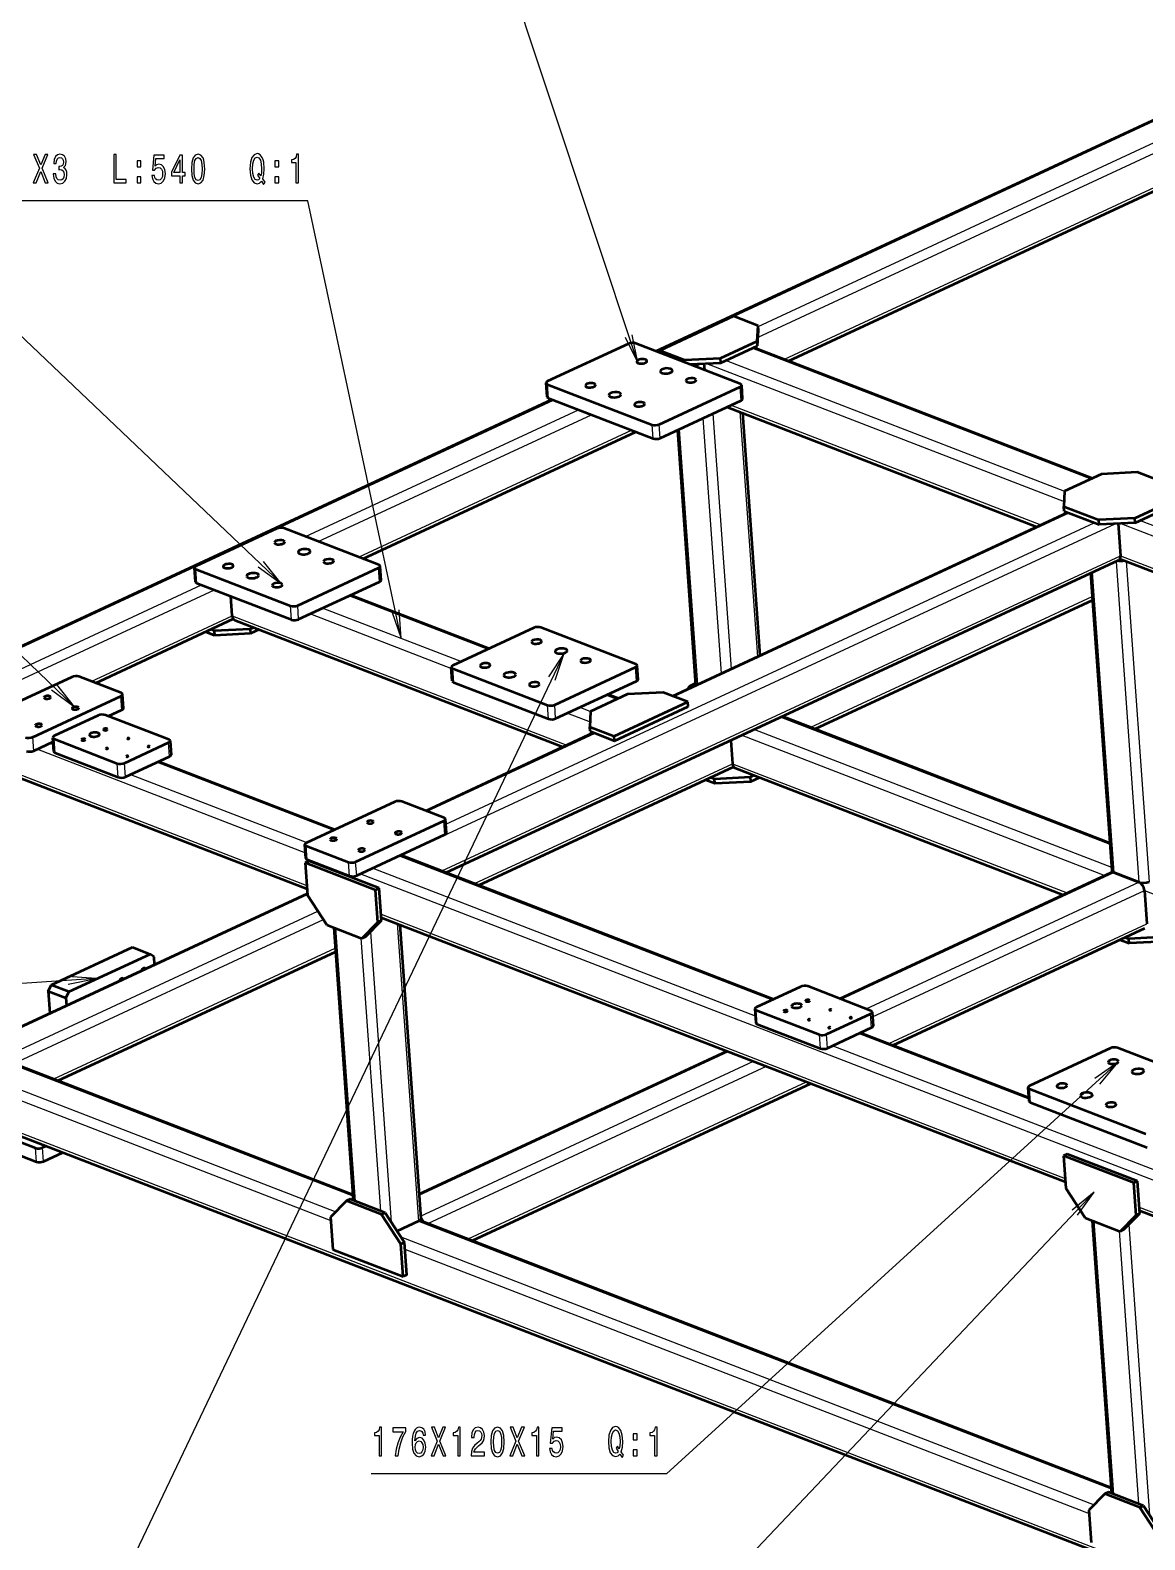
# Model space of a CAD drawing. Extents: x 0 to 1189, y 0 to 841.
# Drawn here: x 319.2 to 456, y 374 to 559.3 of the extents above; entities that cross this region are included whole.
import ezdxf

# ---------------------------------------------------------------- set-up
doc = ezdxf.new("R2010")
doc.units = 0

msp = doc.modelspace()

# ---------------------------------------------------------------- linework, layer by layer
at = {"color": 7, "lineweight": 50}
for p, q in [((396.02, 519.9), (477.88, 557.93)), ((412.35, 518.72), (488.18, 553.95)), ((405.55, 524.18), (396.53, 519.99)), ((408.57, 523.01), (405.55, 524.18)), ((408.47, 521.13), (408.57, 523.01)), ((408.61, 522.45), (408.57, 523.01)), ((392.66, 520.82), (382.73, 516.21)), ((406.38, 515.9), (393.54, 520.86)), ((403.96, 519.04), (408.47, 521.13)), ((408.51, 520.57), (408.47, 521.13)), ((408.51, 520.57), (408.61, 522.45)), ((396.56, 519.7), (396.53, 519.99)), ((396.53, 519.99), (399.55, 518.82)), ((399.55, 518.82), (403.96, 519.04)), ((404, 518.47), (403.96, 519.04)), ((404, 518.47), (408.51, 520.57)), ((408.08, 520.37), (449.61, 504.32)), ((399.57, 518.53), (399.55, 518.82)), ((400.2, 518.29), (404, 518.47)), ((401.91, 518.37), (401.97, 517.6)), ((382.66, 514.3), (382.54, 516)), ((382.71, 515.83), (395.55, 510.87)), ((396.44, 510.91), (406.36, 515.52)), ((406.67, 514.04), (406.55, 515.74)), ((305.22, 477.71), (383.26, 513.97)), ((382.84, 514.14), (395.67, 509.18)), ((396.56, 509.22), (406.48, 513.83)), ((404.79, 513.04), (442.79, 498.36)), ((406.64, 512.33), (408.77, 482.56)), ((360.06, 494.42), (393.57, 509.99)), ((398.67, 510.2), (400.9, 478.9)), ((450.69, 504.82), (446.18, 502.72)), ((455.1, 505.03), (450.69, 504.82)), ((459.41, 503.37), (455.1, 505.03)), ((446.18, 502.72), (446.08, 500.84)), ((446.12, 500.28), (446.08, 500.84)), ((446.08, 500.84), (450.39, 499.18)), ((454.8, 499.39), (459.31, 501.49)), ((454.84, 498.83), (459.35, 500.92)), ((398.04, 477.57), (446.55, 500.11)), ((446.12, 500.28), (450.43, 498.61)), ((454.8, 499.39), (450.39, 499.18)), ((450.43, 498.61), (450.39, 499.18)), ((454.84, 498.83), (450.43, 498.61)), ((452.75, 498.73), (453.03, 494.8)), ((454.84, 498.83), (454.8, 499.39)), ((349.49, 498.12), (339.57, 493.51)), ((362, 493.67), (350.37, 498.16)), ((339.5, 491.6), (339.38, 493.3)), ((339.55, 493.13), (351.18, 488.64)), ((352.06, 488.68), (361.98, 493.29)), ((362.3, 491.81), (362.18, 493.5)), ((370.29, 455.91), (452.8, 494.24)), ((452.97, 494.43), (529.56, 464.84)), ((339.67, 491.44), (351.3, 486.95)), ((352.18, 486.99), (362.1, 491.6)), ((449.36, 492.65), (451.97, 456.14)), ((344.02, 487.42), (343.85, 489.83)), ((358.61, 489.97), (375.59, 483.41)), ((415.58, 473.53), (449.59, 489.34)), ((327.23, 479.16), (344.15, 487.03)), ((341.82, 485.58), (341.39, 485.74)), ((346.23, 485.79), (341.82, 485.58)), ((341.82, 485.58), (341.86, 485.01)), ((344.33, 486.89), (384.61, 471.33)), ((346.66, 485.99), (346.23, 485.79)), ((346.23, 485.79), (346.27, 485.23)), ((347.35, 485.73), (346.27, 485.23)), ((381.03, 485.93), (371.11, 481.32)), ((393.54, 481.48), (381.91, 485.98)), ((341.86, 485.01), (340.74, 485.44)), ((346.27, 485.23), (341.86, 485.01)), ((330.38, 477.95), (325.21, 479.95)), ((371.03, 479.42), (370.91, 481.11)), ((371.09, 480.95), (382.72, 476.45)), ((383.6, 476.5), (393.52, 481.11)), ((393.84, 479.62), (393.71, 481.32)), ((324.33, 479.9), (313.5, 474.87)), ((371.21, 479.25), (382.84, 474.76)), ((383.72, 474.8), (393.64, 479.41)), ((399.97, 478.47), (400.13, 478.78)), ((400.13, 478.78), (400.89, 479.13)), ((400.4, 478.67), (400.13, 478.78)), ((319.54, 472.54), (330.36, 477.57)), ((330.67, 476.09), (330.55, 477.78)), ((392.52, 477.79), (388.01, 475.69)), ((390.14, 477.79), (391.44, 477.29)), ((390.92, 472.65), (399.94, 476.84)), ((390.96, 472.08), (399.98, 476.27)), ((396.93, 478), (392.52, 477.79)), ((399.94, 476.84), (396.93, 478)), ((399.98, 476.27), (399.94, 476.84)), ((327.59, 475.19), (322.18, 472.67)), ((336.23, 472.23), (328.48, 475.23)), ((328.81, 475.1), (330.48, 475.88)), ((388.01, 475.69), (387.91, 473.81)), ((411.56, 475.08), (451.72, 459.57)), ((367.77, 463.5), (388.38, 473.08)), ((387.95, 473.25), (387.91, 473.81)), ((387.91, 473.81), (390.92, 472.65)), ((387.95, 473.25), (390.96, 472.08)), ((390.96, 472.08), (390.92, 472.65)), ((319.66, 470.85), (322.03, 471.95)), ((321.99, 472.46), (322.11, 470.77)), ((322.16, 472.3), (329.92, 469.3)), ((330.8, 469.34), (336.21, 471.86)), ((336.4, 472.07), (336.52, 470.37)), ((405.21, 472.13), (405.42, 469.26)), ((311.48, 470.04), (353.22, 453.91)), ((322.28, 470.6), (330.04, 467.6)), ((330.92, 467.65), (336.33, 470.16)), ((335, 469.54), (356.64, 461.18)), ((374.31, 454.35), (405.56, 468.87)), ((402.15, 467.29), (403.26, 466.86)), ((402.79, 467.59), (403.22, 467.42)), ((403.22, 467.42), (407.63, 467.64)), ((403.26, 466.86), (403.22, 467.42)), ((403.26, 466.86), (407.67, 467.07)), ((405.73, 468.74), (446.01, 453.18)), ((407.63, 467.64), (408.06, 467.84)), ((407.67, 467.07), (407.63, 467.64)), ((407.67, 467.07), (408.75, 467.58)), ((363.97, 464.59), (353.14, 459.56)), ((370.02, 462.63), (364.85, 464.63)), ((359.17, 457.23), (370, 462.26)), ((370.31, 460.77), (370.19, 462.47)), ((359.3, 455.53), (370.12, 460.56)), ((353.07, 457.65), (352.95, 459.35)), ((353.12, 459.18), (358.29, 457.18)), ((364.73, 458.06), (410.49, 440.37)), ((353.45, 457.3), (352.99, 457.09)), ((361.61, 453.76), (352.99, 457.09)), ((352.99, 457.09), (353.28, 453.13)), ((353.24, 457.49), (358.41, 455.49)), ((362.06, 453.97), (353.45, 457.3)), ((418.56, 440.42), (451.89, 455.91)), ((455.31, 454.71), (452.21, 455.91)), ((452.21, 455.91), (455.31, 454.71)), ((316.1, 436.08), (353.26, 453.35)), ((353.28, 453.13), (355.63, 449.48)), ((362.06, 453.97), (361.61, 453.76)), ((361.89, 449.8), (361.61, 453.76)), ((362.34, 450.01), (362.06, 453.97)), ((455.97, 453.69), (456.26, 449.62)), ((362.32, 450.39), (446.28, 417.95)), ((355.63, 449.48), (359.94, 447.81)), ((356.48, 449.15), (358.88, 415.66)), ((359.94, 447.81), (361.89, 449.8)), ((360.39, 448.02), (362.34, 450.01)), ((362.34, 450.01), (361.89, 449.8)), ((364.58, 449.52), (367.16, 413.41)), ((425.15, 434.71), (456.02, 449.06)), ((321.86, 442.12), (331.79, 446.73)), ((331.79, 446.73), (333.94, 445.9)), ((360.39, 448.02), (359.94, 447.81)), ((452.99, 447.65), (454.1, 447.22)), ((453.63, 447.95), (454.06, 447.78)), ((458.47, 448), (454.06, 447.78)), ((454.1, 447.22), (454.06, 447.78)), ((458.51, 447.43), (454.1, 447.22)), ((322.68, 430.36), (356.7, 446.17)), ((324.02, 441.29), (333.94, 445.9)), ((334.43, 445.55), (333.94, 445.9)), ((334.5, 444.63), (334.43, 445.55)), ((321.45, 441.35), (321.86, 442.12)), ((321.45, 441.35), (323.61, 440.52)), ((321.45, 441.35), (321.65, 438.66)), ((321.86, 442.12), (324.02, 441.29)), ((323.61, 440.52), (324.02, 441.29)), ((413.76, 441.89), (408.35, 439.38)), ((422.4, 438.94), (414.65, 441.94)), ((323.61, 440.52), (323.67, 439.6)), ((408.16, 439.17), (408.28, 437.47)), ((408.33, 439), (416.09, 436.01)), ((408.45, 437.31), (416.21, 434.31)), ((416.97, 436.05), (422.38, 438.56)), ((422.57, 438.78), (422.69, 437.08)), ((417.09, 434.36), (422.5, 436.87)), ((421.17, 436.25), (441.79, 428.28)), ((366.94, 416.44), (404.74, 434)), ((451.81, 434.35), (441.89, 429.74)), ((467, 428.86), (452.69, 434.39)), ((316.22, 432.86), (358.82, 416.4)), ((373.52, 410.72), (415.05, 430.02)), ((441.82, 427.83), (441.7, 429.53)), ((441.87, 429.36), (456.17, 423.83)), ((307.82, 426.76), (319.88, 422.1)), ((308.79, 427.14), (697.76, 276.86)), ((441.99, 427.67), (456.3, 422.14)), ((307.94, 425.07), (320, 420.4)), ((320.76, 422.14), (321.2, 422.34)), ((320.88, 420.45), (323.25, 421.55)), ((446.51, 421.34), (446.06, 421.13)), ((454.67, 417.8), (446.06, 421.13)), ((446.06, 421.13), (446.34, 417.18)), ((455.13, 418.01), (446.51, 421.34)), ((446.34, 417.18), (448.7, 413.52)), ((455.13, 418.01), (454.67, 417.8)), ((454.96, 413.85), (454.67, 417.8)), ((455.41, 414.06), (455.13, 418.01)), ((358.05, 415.59), (356.1, 413.6)), ((358.5, 415.8), (358.05, 415.59)), ((362.36, 413.92), (358.05, 415.59)), ((362.81, 414.13), (358.5, 415.8)), ((356.1, 413.6), (356.38, 409.64)), ((362.81, 414.13), (362.36, 413.92)), ((364.72, 410.27), (362.36, 413.92)), ((365.17, 410.48), (362.81, 414.13)), ((448.7, 413.52), (453, 411.86)), ((453, 411.86), (454.96, 413.85)), ((453.45, 412.07), (455.41, 414.06)), ((455.41, 414.06), (454.96, 413.85)), ((455.38, 414.44), (554, 376.34)), ((366.89, 413.11), (364.26, 411.89)), ((367.06, 413.22), (451.89, 380.44)), ((449.55, 413.19), (451.94, 379.7)), ((453.45, 412.07), (453, 411.86)), ((356.38, 409.64), (365, 406.32)), ((365.17, 410.48), (364.72, 410.27)), ((365, 406.32), (364.72, 410.27)), ((365.45, 406.52), (365.17, 410.48)), ((365.45, 406.52), (365, 406.32)), ((451.12, 379.63), (449.16, 377.64)), ((451.57, 379.84), (451.12, 379.63)), ((455.42, 377.97), (451.12, 379.63)), ((455.87, 378.18), (451.57, 379.84)), ((455.87, 378.18), (455.42, 377.97)), ((458.23, 374.52), (455.87, 378.18)), ((449.16, 377.64), (449.45, 373.69)), ((457.78, 374.31), (455.42, 377.97))]:
    msp.add_line(p, q, dxfattribs=at)
at = {"color": 7, "lineweight": 25}
for p, q in [((396.2, 519.83), (478.05, 557.87)), ((408.57, 522.94), (481.15, 556.67)), ((408.57, 521.61), (482.72, 556.07)), ((411.82, 518.92), (487.65, 554.16)), ((407.88, 520.27), (449.42, 504.23)), ((400.86, 518.03), (401.56, 518.35)), ((402.23, 518.39), (446.11, 501.43)), ((404.63, 518.77), (446.18, 502.71)), ((382.84, 514.14), (382.71, 515.83)), ((406.48, 513.83), (406.36, 515.52)), ((305.87, 477.86), (383.44, 513.9)), ((353.03, 497.14), (386.54, 512.71)), ((354.59, 496.53), (388.1, 512.1)), ((401.8, 511.66), (404.04, 480.36)), ((403, 512.22), (405.24, 480.92)), ((405.26, 513.26), (443.26, 498.58)), ((406.34, 512.44), (408.49, 482.42)), ((359.53, 494.62), (393.04, 510.19)), ((395.67, 509.18), (395.55, 510.87)), ((396.56, 509.22), (396.44, 510.91)), ((398.89, 510.3), (401.12, 479)), ((364.82, 458.02), (452.4, 498.71)), ((370.23, 461.86), (449.83, 498.85)), ((398.22, 477.5), (446.73, 500.05)), ((453.07, 498.74), (533.91, 467.51)), ((455.47, 499.12), (535.45, 468.22)), ((369.76, 456.11), (453.03, 494.8)), ((453.03, 494.8), (529.53, 465.25)), ((339.67, 491.44), (339.55, 493.13)), ((362.1, 491.6), (361.98, 493.29)), ((452.5, 494.1), (455.31, 454.71)), ((453.73, 494.13), (456.54, 454.77)), ((315.68, 479.78), (340.27, 491.21)), ((449.58, 492.75), (452.21, 455.91)), ((315.67, 478.44), (341.84, 490.6)), ((358.41, 489.88), (375.39, 483.32)), ((415.05, 473.74), (449.56, 489.78)), ((326.7, 479.37), (344.02, 487.42)), ((344.02, 487.42), (385.08, 471.55)), ((351.3, 486.95), (351.18, 488.64)), ((352.18, 486.99), (352.06, 488.68)), ((353.62, 487.66), (370.92, 480.97)), ((355.16, 488.37), (372.15, 481.81)), ((371.21, 479.25), (371.09, 480.95)), ((393.64, 479.41), (393.52, 481.11)), ((330.48, 475.88), (330.36, 477.57)), ((382.84, 474.76), (382.72, 476.45)), ((383.72, 474.8), (383.6, 476.5)), ((389.94, 477.69), (391.24, 477.19)), ((385.16, 475.47), (387.94, 474.4)), ((386.7, 476.19), (388.01, 475.68)), ((411.36, 474.99), (451.73, 459.39)), ((319.66, 470.85), (319.54, 472.54)), ((367.94, 463.44), (388.55, 473.01)), ((406.58, 472.77), (451.13, 455.56)), ((408.12, 473.48), (451.94, 456.55)), ((320.11, 471.06), (353.02, 458.34)), ((321.64, 471.77), (322.05, 471.61)), ((322.28, 470.6), (322.16, 472.3)), ((336.33, 470.16), (336.21, 471.86)), ((311.45, 470.45), (353.19, 454.32)), ((330.04, 467.6), (329.92, 469.3)), ((330.92, 467.65), (330.8, 469.34)), ((334.8, 469.45), (356.44, 461.09)), ((373.78, 454.56), (405.42, 469.26)), ((405.42, 469.26), (446.48, 453.4)), ((331.55, 467.94), (353.19, 459.58)), ((370.12, 460.56), (370, 462.26)), ((353.24, 457.49), (353.12, 459.18)), ((364.53, 457.96), (410.29, 440.28)), ((358.41, 455.49), (358.29, 457.18)), ((359.3, 455.53), (359.17, 457.23)), ((361.28, 456.46), (408.22, 438.32)), ((418.74, 440.36), (452.21, 455.91)), ((359.75, 455.74), (484.4, 407.58)), ((421.84, 439.16), (455.31, 454.71)), ((316.11, 435.94), (353.27, 453.2)), ((422.61, 438.19), (455.97, 453.69)), ((455.97, 453.69), (489.34, 440.79)), ((316.3, 433.38), (354.55, 451.16)), ((362.29, 450.81), (446.25, 418.36)), ((317.21, 432.48), (355.21, 450.13)), ((356.71, 449.06), (359.11, 415.57)), ((361, 448.64), (363.55, 413)), ((364.28, 449.63), (366.89, 413.11)), ((424.62, 434.92), (456.26, 449.62)), ((322.15, 430.57), (356.66, 446.61)), ((359.82, 447.86), (362.21, 414.37)), ((408.45, 437.31), (408.33, 439)), ((422.5, 436.87), (422.38, 438.56)), ((416.21, 434.31), (416.09, 436.01)), ((417.09, 434.36), (416.97, 436.05)), ((420.97, 436.16), (441.8, 428.11)), ((366.95, 416.3), (404.92, 433.93)), ((417.72, 434.65), (485.94, 408.29)), ((316.05, 432.76), (358.83, 416.23)), ((367.14, 413.74), (408.02, 432.74)), ((368.05, 412.83), (409.58, 432.13)), ((313.87, 430.84), (356.75, 414.27)), ((372.99, 410.93), (414.52, 430.22)), ((314.38, 429.33), (356.13, 413.2)), ((441.99, 427.67), (441.87, 429.36)), ((308.21, 427.76), (697.7, 277.28)), ((320, 420.4), (319.88, 422.1)), ((320.88, 420.45), (320.76, 422.14)), ((455.35, 414.85), (481.84, 404.62)), ((366.89, 413.11), (451.9, 380.27)), ((449.78, 413.1), (452.17, 379.61)), ((452.88, 411.91), (455.27, 378.41)), ((454.06, 412.69), (456.61, 377.04)), ((364.71, 411.19), (449.82, 378.31)), ((365.22, 409.69), (449.19, 377.25))]:
    msp.add_line(p, q, dxfattribs=at)
for points in [[(393.79, 518.46), (377.23, 568.36), (338.57, 568.36)], [(364.78, 484.65), (353.32, 538.36), (299.82, 538.36)], [(350.05, 491.38), (316.06, 523.7), (279.82, 523.7)], [(392.26, 521.61), (393.79, 518.46), (393.13, 521.9)], [(324.67, 476.24), (288.65, 510.86), (254.82, 510.86)], [(347.22, 493.44), (350.05, 491.38), (347.85, 494.1)], [(363.61, 487.95), (364.78, 484.65), (364.5, 488.14)], [(384.75, 482.84), (327.23, 362.11), (288.57, 362.11)], [(383.67, 479.51), (384.75, 482.84), (382.85, 479.91)], [(321.85, 478.32), (324.67, 476.24), (322.49, 478.98)], [(327.32, 442.91), (278.65, 439.61), (244.82, 439.61)], [(323.89, 442.22), (327.32, 442.91), (323.83, 443.13)], [(452.75, 432.61), (397.31, 382.11), (361.07, 382.11)], [(450.49, 429.94), (452.75, 432.61), (449.88, 430.62)], [(449.82, 416.66), (391.06, 354.61), (354.82, 354.61)], [(447.77, 413.83), (449.82, 416.66), (447.1, 414.46)]]:
    msp.add_lwpolyline(points, dxfattribs=at)
for points in [[(319.61, 540.55), (319.97, 540.55), (320.52, 541.97), (321.07, 540.55), (321.44, 540.55), (320.69, 542.35), (321.4, 544.06), (321.05, 544.06), (320.53, 542.76), (320.01, 544.06), (319.65, 544.06), (320.36, 542.35)], [(322.07, 541.65), (322.07, 541.62), (322.13, 541.13), (322.29, 540.77), (322.54, 540.54), (322.88, 540.45), (323.23, 540.54), (323.5, 540.76), (323.67, 541.11), (323.73, 541.57), (323.71, 541.87), (323.63, 542.11), (323.51, 542.29), (323.34, 542.43), (323.57, 542.7), (323.64, 543.14), (323.59, 543.53), (323.45, 543.83), (323.21, 544.01), (322.88, 544.08), (322.57, 544), (322.33, 543.78), (322.18, 543.42), (322.13, 542.96), (322.13, 542.92), (322.43, 542.92), (322.46, 543.24), (322.55, 543.47), (322.69, 543.62), (322.89, 543.67), (323.07, 543.63), (323.2, 543.52), (323.28, 543.35), (323.31, 543.12), (323.28, 542.87), (323.2, 542.7), (323.05, 542.6), (322.86, 542.57), (322.73, 542.58), (322.73, 542.18), (322.89, 542.19), (323.11, 542.14), (323.27, 542.02), (323.37, 541.83), (323.4, 541.57), (323.36, 541.28), (323.26, 541.06), (323.11, 540.92), (322.9, 540.88), (322.68, 540.93), (322.52, 541.08), (322.42, 541.32), (322.39, 541.65)], [(329.48, 540.55), (331.01, 540.55), (331.01, 540.98), (329.8, 540.98), (329.8, 544.05), (329.48, 544.05)], [(332.36, 542.51), (332.83, 542.51), (332.83, 543.26), (332.36, 543.26)], [(334.16, 541.47), (334.23, 541.05), (334.4, 540.73), (334.65, 540.53), (334.96, 540.45), (335.31, 540.54), (335.58, 540.79), (335.75, 541.18), (335.82, 541.69), (335.76, 542.16), (335.59, 542.53), (335.34, 542.76), (335, 542.85), (334.75, 542.79), (334.55, 542.62), (334.64, 543.57), (335.69, 543.57), (335.69, 543.98), (334.41, 543.98), (334.23, 542.12), (334.5, 542.12), (334.7, 542.36), (334.95, 542.45), (335.17, 542.39), (335.34, 542.23), (335.45, 541.98), (335.48, 541.66), (335.45, 541.35), (335.34, 541.1), (335.17, 540.94), (334.95, 540.89), (334.77, 540.92), (334.63, 541.04), (334.53, 541.22), (334.48, 541.47)], [(337.61, 540.55), (337.92, 540.55), (337.92, 541.42), (338.26, 541.42), (338.26, 541.83), (337.92, 541.83), (337.92, 543.98), (337.61, 543.98), (336.56, 541.87), (336.56, 541.42), (337.61, 541.42)], [(336.85, 541.83), (337.61, 543.39), (337.61, 541.83)], [(339.01, 542.26), (339.06, 541.47), (339.22, 540.91), (339.48, 540.56), (339.84, 540.45), (340.19, 540.56), (340.45, 540.91), (340.6, 541.47), (340.66, 542.26), (340.6, 543.05), (340.54, 543.36), (340.45, 543.62), (340.19, 543.96), (339.84, 544.08), (339.48, 543.96), (339.22, 543.62), (339.06, 543.05)], [(339.34, 542.26), (339.37, 542.87), (339.45, 543.31), (339.61, 543.57), (339.84, 543.66), (340.06, 543.57), (340.22, 543.31), (340.3, 542.87), (340.33, 542.26), (340.3, 541.65), (340.22, 541.21), (340.06, 540.95), (339.84, 540.87), (339.61, 540.95), (339.45, 541.21), (339.37, 541.65)], [(347.61, 540.77), (347.87, 540.37), (348.05, 540.64), (347.77, 541.06), (347.92, 541.64), (347.96, 542.3), (347.9, 543.09), (347.82, 543.4), (347.72, 543.67), (347.44, 544.02), (347.27, 544.12), (347.08, 544.15), (346.72, 544.02), (346.44, 543.67), (346.26, 543.09), (346.2, 542.3), (346.26, 541.52), (346.43, 540.94), (346.71, 540.58), (347.08, 540.46), (347.38, 540.54)], [(347.4, 541.09), (347.25, 540.93), (347.08, 540.88), (346.86, 540.97), (346.68, 541.25), (346.57, 541.69), (346.53, 542.3), (346.57, 542.91), (346.68, 543.36), (346.85, 543.64), (347.08, 543.73), (347.3, 543.64), (347.48, 543.36), (347.59, 542.91), (347.63, 542.3), (347.6, 541.78), (347.54, 541.42), (347.31, 541.76), (347.13, 541.51)], [(349.26, 542.51), (349.73, 542.51), (349.73, 543.26), (349.26, 543.26)], [(351.85, 540.55), (352.16, 540.55), (352.16, 544.08), (351.93, 544.08), (351.86, 543.77), (351.74, 543.57), (351.55, 543.44), (351.29, 543.4), (351.29, 543.05), (351.85, 543.05)], [(332.36, 540.55), (332.83, 540.55), (332.83, 541.31), (332.36, 541.31)], [(349.26, 540.55), (349.73, 540.55), (349.73, 541.31), (349.26, 541.31)], [(362.04, 384.3), (362.35, 384.3), (362.35, 387.83), (362.12, 387.83), (362.06, 387.52), (361.94, 387.32), (361.75, 387.19), (361.49, 387.15), (361.49, 386.8), (362.04, 386.8)], [(364.04, 384.3), (364.39, 384.3), (364.5, 385.14), (364.7, 385.91), (364.98, 386.63), (365.35, 387.31), (365.35, 387.73), (363.72, 387.73), (363.72, 387.27), (365.02, 387.27), (364.64, 386.59), (364.36, 385.88), (364.16, 385.12)], [(367.76, 386.86), (367.69, 387.27), (367.54, 387.57), (367.31, 387.76), (367, 387.83), (366.8, 387.79), (366.63, 387.7), (366.47, 387.54), (366.34, 387.32), (366.24, 387.04), (366.16, 386.71), (366.12, 386.31), (366.1, 385.86), (366.16, 385.14), (366.33, 384.62), (366.6, 384.31), (366.97, 384.2), (367.3, 384.29), (367.55, 384.53), (367.72, 384.9), (367.78, 385.38), (367.72, 385.86), (367.56, 386.23), (367.32, 386.46), (367.01, 386.54), (366.69, 386.44), (366.45, 386.15), (366.5, 386.71), (366.61, 387.1), (366.77, 387.34), (367.01, 387.42), (367.18, 387.38), (367.31, 387.28), (367.4, 387.1), (367.44, 386.86)], [(368.44, 384.3), (368.8, 384.3), (369.34, 385.72), (369.9, 384.3), (370.26, 384.3), (369.52, 386.11), (370.22, 387.81), (369.88, 387.81), (369.35, 386.51), (368.84, 387.81), (368.48, 387.81), (369.18, 386.1)], [(371.7, 384.3), (372.01, 384.3), (372.01, 387.83), (371.78, 387.83), (371.72, 387.52), (371.59, 387.32), (371.4, 387.19), (371.14, 387.15), (371.14, 386.8), (371.7, 386.8)], [(373.34, 384.3), (374.97, 384.3), (374.97, 384.74), (373.68, 384.74), (373.75, 384.98), (373.88, 385.17), (374.26, 385.53), (374.46, 385.68), (374.69, 385.9), (374.85, 386.15), (374.94, 386.45), (374.97, 386.79), (374.92, 387.21), (374.76, 387.54), (374.51, 387.75), (374.19, 387.83), (373.86, 387.74), (373.61, 387.51), (373.45, 387.13), (373.39, 386.63), (373.39, 386.56), (373.71, 386.56), (373.71, 386.6), (373.74, 386.94), (373.83, 387.19), (373.98, 387.36), (374.17, 387.41), (374.37, 387.36), (374.52, 387.23), (374.61, 387.04), (374.65, 386.79), (374.62, 386.56), (374.56, 386.36), (374.45, 386.19), (374.3, 386.04), (374.1, 385.88), (373.76, 385.57), (373.52, 385.23), (373.38, 384.83), (373.34, 384.32)], [(375.76, 386.01), (375.82, 385.22), (375.98, 384.66), (376.23, 384.31), (376.59, 384.2), (376.94, 384.31), (377.2, 384.66), (377.36, 385.22), (377.41, 386.01), (377.36, 386.8), (377.29, 387.11), (377.2, 387.37), (376.94, 387.71), (376.59, 387.83), (376.23, 387.71), (375.98, 387.37), (375.82, 386.8)], [(376.09, 386.01), (376.12, 386.62), (376.21, 387.06), (376.36, 387.32), (376.59, 387.41), (376.82, 387.32), (376.97, 387.06), (377.06, 386.62), (377.08, 386.01), (377.06, 385.4), (376.97, 384.96), (376.82, 384.7), (376.59, 384.62), (376.36, 384.7), (376.21, 384.96), (376.12, 385.4)], [(378.1, 384.3), (378.46, 384.3), (379, 385.72), (379.56, 384.3), (379.92, 384.3), (379.18, 386.11), (379.88, 387.81), (379.54, 387.81), (379.01, 386.51), (378.5, 387.81), (378.14, 387.81), (378.84, 386.1)], [(381.36, 384.3), (381.67, 384.3), (381.67, 387.83), (381.44, 387.83), (381.37, 387.52), (381.25, 387.32), (381.06, 387.19), (380.8, 387.15), (380.8, 386.8), (381.36, 386.8)], [(382.98, 385.22), (383.06, 384.8), (383.23, 384.48), (383.47, 384.28), (383.79, 384.2), (384.14, 384.29), (384.41, 384.54), (384.58, 384.93), (384.64, 385.44), (384.58, 385.91), (384.42, 386.28), (384.16, 386.51), (383.83, 386.6), (383.57, 386.54), (383.37, 386.37), (383.47, 387.32), (384.51, 387.32), (384.51, 387.73), (383.24, 387.73), (383.05, 385.87), (383.33, 385.87), (383.52, 386.11), (383.78, 386.2), (384, 386.14), (384.17, 385.98), (384.27, 385.73), (384.31, 385.41), (384.27, 385.1), (384.16, 384.85), (383.99, 384.69), (383.78, 384.64), (383.6, 384.67), (383.46, 384.79), (383.35, 384.97), (383.3, 385.22)], [(391.61, 384.52), (391.87, 384.12), (392.05, 384.39), (391.77, 384.81), (391.91, 385.39), (391.96, 386.05), (391.89, 386.84), (391.82, 387.15), (391.72, 387.42), (391.44, 387.77), (391.27, 387.87), (391.08, 387.9), (390.71, 387.77), (390.44, 387.42), (390.26, 386.84), (390.2, 386.05), (390.26, 385.27), (390.43, 384.69), (390.71, 384.33), (391.08, 384.21), (391.38, 384.29)], [(391.39, 384.84), (391.25, 384.68), (391.08, 384.63), (390.85, 384.72), (390.68, 385), (390.56, 385.44), (390.52, 386.05), (390.56, 386.66), (390.68, 387.11), (390.85, 387.39), (391.08, 387.48), (391.3, 387.39), (391.47, 387.11), (391.59, 386.66), (391.63, 386.05), (391.6, 385.53), (391.53, 385.17), (391.31, 385.51), (391.13, 385.26)], [(395.84, 384.3), (396.16, 384.3), (396.16, 387.83), (395.92, 387.83), (395.86, 387.52), (395.74, 387.32), (395.55, 387.19), (395.29, 387.15), (395.29, 386.8), (395.84, 386.8)], [(367.44, 385.37), (367.41, 385.06), (367.31, 384.81), (367.16, 384.65), (366.96, 384.6), (366.76, 384.65), (366.61, 384.81), (366.51, 385.05), (366.48, 385.37), (366.51, 385.68), (366.61, 385.92), (366.76, 386.07), (366.98, 386.13), (367.16, 386.07), (367.31, 385.92), (367.41, 385.69)], [(393.25, 386.26), (393.73, 386.26), (393.73, 387.01), (393.25, 387.01)], [(393.25, 384.3), (393.73, 384.3), (393.73, 385.06), (393.25, 385.06)]]:
    msp.add_lwpolyline(points, close=True, dxfattribs=at)
at = {"color": 7, "lineweight": 50}
for centre, major_axis, ratio, start_param, end_param in [((393.09, 520.65), (-0.623, -0.045), 0.423301, 3.873966, 5.444762), ((394.3, 518.65), (-0.63, -0.045), 0.423301, 3.141593, 5.444762), ((394.3, 518.65), (-0.63, -0.045), 0.423301, 5.444762, 6.283185), ((394.3, 518.65), (-0.63, -0.045), 0.423301, 0, 3.141593), ((397.31, 517.48), (-0.748, -0.053), 0.423301, 3.141593, 6.283185), ((397.31, 517.48), (-0.748, -0.053), 0.423301, 0, 2.303169), ((397.31, 517.48), (-0.748, -0.053), 0.423301, 2.303169, 3.141593), ((383.17, 516.04), (-0.623, -0.045), 0.423301, 5.444762, 6.283185), ((383.17, 516.04), (-0.623, -0.045), 0.423301, 0, 0.732373), ((387.99, 515.71), (-0.63, -0.045), 0.423301, 5.444762, 6.283185), ((387.99, 515.71), (-0.63, -0.045), 0.423301, 0, 3.141593), ((387.99, 515.71), (-0.63, -0.045), 0.423301, 3.141593, 5.444762), ((400.33, 516.32), (-0.63, -0.045), 0.423301, 3.141593, 6.283185), ((400.33, 516.32), (-0.63, -0.045), 0.423301, 0, 2.303169), ((400.33, 516.32), (-0.63, -0.045), 0.423301, 2.303169, 3.141593), ((405.93, 515.69), (-0.623, -0.045), 0.423301, 2.303169, 3.141593), ((405.93, 515.69), (-0.623, -0.045), 0.423301, 3.141593, 3.873966), ((383.29, 514.35), (-0.623, -0.045), 0.423301, 0, 0.732373), ((391, 514.55), (-0.748, -0.053), 0.423301, 3.141593, 6.283185), ((391, 514.55), (-0.748, -0.053), 0.423301, 0, 2.303169), ((391, 514.55), (-0.748, -0.053), 0.423301, 2.303169, 3.141593), ((394.02, 513.38), (-0.63, -0.045), 0.423301, 5.444762, 6.283185), ((394.02, 513.38), (-0.63, -0.045), 0.423301, 0, 3.141593), ((394.02, 513.38), (-0.63, -0.045), 0.423301, 3.141593, 5.444762), ((406.05, 514), (-0.623, -0.045), 0.423301, 2.303169, 3.141593), ((396, 511.08), (-0.623, -0.045), 0.423301, 0.732373, 2.303169), ((396.13, 509.39), (-0.623, -0.045), 0.423301, 0.732373, 2.303169), ((349.84, 496.45), (-0.63, -0.045), 0.423301, 3.141593, 6.283185), ((349.92, 497.95), (-0.623, -0.045), 0.423301, 3.873966, 5.444762), ((349.84, 496.45), (-0.63, -0.045), 0.423301, 0, 2.303169), ((349.84, 496.45), (-0.63, -0.045), 0.423301, 2.303169, 3.141593), ((352.86, 495.28), (-0.748, -0.053), 0.423301, 5.444762, 6.283185), ((352.86, 495.28), (-0.748, -0.053), 0.423301, 0, 3.141593), ((352.86, 495.28), (-0.748, -0.053), 0.423301, 3.141593, 5.444762), ((452.43, 495.04), (0.369, -0.794), 0.605777, 6.283075, 7.292986), ((340, 493.34), (-0.623, -0.045), 0.423301, 5.444762, 6.283185), ((340, 493.34), (-0.623, -0.045), 0.423301, 0, 0.732373), ((343.53, 493.52), (-0.63, -0.045), 0.423301, 5.444762, 6.283185), ((343.53, 493.52), (-0.63, -0.045), 0.423301, 0, 3.141593), ((343.53, 493.52), (-0.63, -0.045), 0.423301, 3.141593, 5.444762), ((355.87, 494.12), (-0.63, -0.045), 0.423301, 3.141593, 6.283185), ((355.87, 494.12), (-0.63, -0.045), 0.423301, 0, 2.303169), ((355.87, 494.12), (-0.63, -0.045), 0.423301, 2.303169, 3.141593), ((361.55, 493.46), (-0.623, -0.045), 0.423301, 2.303169, 3.141593), ((361.55, 493.46), (-0.623, -0.045), 0.423301, 3.141593, 3.873966), ((453.12, 494.54), (-0.873, -0.062), 0.423301, 1.024606, 1.982958), ((340.12, 491.65), (-0.623, -0.045), 0.423301, 0, 0.732373), ((346.54, 492.35), (-0.748, -0.053), 0.423301, 5.444762, 6.283185), ((346.54, 492.35), (-0.748, -0.053), 0.423301, 0, 3.141593), ((346.54, 492.35), (-0.748, -0.053), 0.423301, 3.141593, 5.444762), ((349.56, 491.19), (-0.63, -0.045), 0.423301, 3.141593, 6.283185), ((349.56, 491.19), (-0.63, -0.045), 0.423301, 0, 2.303169), ((349.56, 491.19), (-0.63, -0.045), 0.423301, 2.303169, 3.141593), ((361.67, 491.76), (-0.623, -0.045), 0.423301, 2.303169, 3.141593), ((344.65, 487.71), (0.315, 0.816), 0.673684, 2.180698, 3.141498), ((351.63, 488.85), (-0.623, -0.045), 0.423301, 0.732373, 2.303169), ((351.75, 487.15), (-0.623, -0.045), 0.423301, 0.732373, 2.303169), ((381.46, 485.77), (-0.623, -0.045), 0.423301, 3.873966, 5.444762), ((381.38, 484.26), (-0.63, -0.045), 0.423301, 3.141593, 6.283185), ((381.38, 484.26), (-0.63, -0.045), 0.423301, 0, 2.303169), ((381.38, 484.26), (-0.63, -0.045), 0.423301, 2.303169, 3.141593), ((384.39, 483.1), (-0.748, -0.053), 0.423301, 5.444762, 6.283185), ((384.39, 483.1), (-0.748, -0.053), 0.423301, 0, 3.141593), ((384.39, 483.1), (-0.748, -0.053), 0.423301, 3.141593, 5.444762), ((387.41, 481.93), (-0.63, -0.045), 0.423301, 3.141593, 6.283185), ((387.41, 481.93), (-0.63, -0.045), 0.423301, 0, 2.303169), ((387.41, 481.93), (-0.63, -0.045), 0.423301, 2.303169, 3.141593), ((324.76, 479.74), (-0.623, -0.045), 0.423301, 3.873966, 5.444762), ((371.54, 481.16), (-0.623, -0.045), 0.423301, 5.444762, 6.283185), ((371.54, 481.16), (-0.623, -0.045), 0.423301, 0, 0.732373), ((375.06, 481.33), (-0.63, -0.045), 0.423301, 5.444762, 6.283185), ((375.06, 481.33), (-0.63, -0.045), 0.423301, 0, 3.141593), ((375.06, 481.33), (-0.63, -0.045), 0.423301, 3.141593, 5.444762), ((378.08, 480.17), (-0.748, -0.053), 0.423301, 5.444762, 6.283185), ((378.08, 480.17), (-0.748, -0.053), 0.423301, 0, 3.141593), ((378.08, 480.17), (-0.748, -0.053), 0.423301, 3.141593, 5.444762), ((393.09, 481.27), (-0.623, -0.045), 0.423301, 2.303169, 3.141593), ((393.09, 481.27), (-0.623, -0.045), 0.423301, 3.141593, 3.873966), ((371.66, 479.46), (-0.623, -0.045), 0.423301, 0, 0.732373), ((381.1, 479), (-0.63, -0.045), 0.423301, 3.141593, 6.283185), ((381.1, 479), (-0.63, -0.045), 0.423301, 0, 2.303169), ((381.1, 479), (-0.63, -0.045), 0.423301, 2.303169, 3.141593), ((393.21, 479.58), (-0.623, -0.045), 0.423301, 2.303169, 3.141593), ((321.34, 477.41), (-0.414, -0.03), 0.423301, 5.444762, 6.283185), ((321.34, 477.41), (-0.414, -0.03), 0.423301, 0, 3.141593), ((321.34, 477.41), (-0.414, -0.03), 0.423301, 3.141593, 5.444762), ((324.78, 476.08), (-0.414, -0.03), 0.423301, 3.141593, 5.444762), ((329.93, 477.74), (-0.623, -0.045), 0.423301, 2.303169, 3.141593), ((329.93, 477.74), (-0.623, -0.045), 0.423301, 3.141593, 3.873966), ((383.17, 476.66), (-0.623, -0.045), 0.423301, 0.732373, 2.303169), ((324.78, 476.08), (-0.414, -0.03), 0.423301, 5.444762, 6.283185), ((324.78, 476.08), (-0.414, -0.03), 0.423301, 0, 3.141593), ((328.02, 475.02), (-0.623, -0.045), 0.423301, 3.873966, 5.444762), ((330.05, 476.04), (-0.623, -0.045), 0.423301, 2.303169, 3.141593), ((383.29, 474.97), (-0.623, -0.045), 0.423301, 0.732373, 2.303169), ((319.11, 472.71), (-0.623, -0.045), 0.423301, 0.732373, 2.303169), ((320.27, 473.98), (-0.414, -0.03), 0.423301, 5.444762, 6.283185), ((320.27, 473.98), (-0.414, -0.03), 0.423301, 0, 3.141593), ((320.27, 473.98), (-0.414, -0.03), 0.423301, 3.141593, 5.444762), ((322.61, 472.51), (-0.623, -0.045), 0.423301, 5.444762, 6.283185), ((327.12, 472.84), (-0.623, -0.045), 0.423301, 5.444762, 6.283185), ((327.12, 472.84), (-0.623, -0.045), 0.423301, 0, 3.141593), ((327.12, 472.84), (-0.623, -0.045), 0.423301, 3.141593, 5.444762), ((328.47, 473.47), (-0.258, -0.018), 0.423301, 5.444762, 6.283185), ((328.47, 473.47), (-0.258, -0.018), 0.423301, 0, 3.141593), ((328.47, 473.47), (-0.258, -0.018), 0.423301, 3.141593, 5.444762), ((319.23, 471.01), (-0.623, -0.045), 0.423301, 0.732373, 2.303169), ((322.61, 472.51), (-0.623, -0.045), 0.423301, 0, 0.732373), ((322.73, 470.81), (-0.623, -0.045), 0.423301, 0, 0.732373), ((325.76, 472.21), (-0.258, -0.018), 0.423301, 3.141593, 6.283185), ((325.76, 472.21), (-0.258, -0.018), 0.423301, 0, 2.303169), ((325.76, 472.21), (-0.258, -0.018), 0.423301, 2.303169, 3.141593), ((328.65, 471.13), (-0.125, -0.009), 0.423301, 5.444762, 6.283185), ((328.65, 471.13), (-0.125, -0.009), 0.423301, 0, 3.141593), ((328.65, 471.13), (-0.125, -0.009), 0.423301, 3.141593, 5.444762), ((331.27, 472.35), (-0.125, -0.009), 0.423301, 5.444762, 6.283185), ((331.27, 472.35), (-0.125, -0.009), 0.423301, 0, 3.141593), ((331.27, 472.35), (-0.125, -0.009), 0.423301, 3.141593, 5.444762), ((333.77, 471.38), (-0.125, -0.009), 0.423301, 5.444762, 6.283185), ((333.77, 471.38), (-0.125, -0.009), 0.423301, 0, 3.141593), ((333.77, 471.38), (-0.125, -0.009), 0.423301, 3.141593, 5.444762), ((335.78, 472.02), (-0.623, -0.045), 0.423301, 2.303169, 3.141593), ((335.78, 472.02), (-0.623, -0.045), 0.423301, 3.141593, 3.873966), ((330.37, 469.51), (-0.623, -0.045), 0.423301, 0.732373, 2.303169), ((331.15, 470.17), (-0.125, -0.009), 0.423301, 5.444762, 6.283185), ((331.15, 470.17), (-0.125, -0.009), 0.423301, 0, 3.141593), ((331.15, 470.17), (-0.125, -0.009), 0.423301, 3.141593, 5.444762), ((335.9, 470.33), (-0.623, -0.045), 0.423301, 2.303169, 3.141593), ((406.05, 469.56), (-0.315, -0.816), 0.673684, 5.322291, 6.283091), ((330.49, 467.81), (-0.623, -0.045), 0.423301, 0.732373, 2.303169), ((364.4, 464.42), (-0.623, -0.045), 0.423301, 3.873966, 5.444762), ((360.97, 462.1), (-0.414, -0.03), 0.423301, 5.444762, 6.283185), ((360.97, 462.1), (-0.414, -0.03), 0.423301, 0, 3.141593), ((360.97, 462.1), (-0.414, -0.03), 0.423301, 3.141593, 5.444762), ((369.57, 462.42), (-0.623, -0.045), 0.423301, 2.303169, 3.141593), ((369.57, 462.42), (-0.623, -0.045), 0.423301, 3.141593, 3.873966), ((353.57, 459.39), (-0.623, -0.045), 0.423301, 5.444762, 6.283185), ((356.46, 460), (-0.414, -0.03), 0.423301, 5.444762, 6.283185), ((356.46, 460), (-0.414, -0.03), 0.423301, 0, 3.141593), ((356.46, 460), (-0.414, -0.03), 0.423301, 3.141593, 5.444762), ((364.42, 460.77), (-0.414, -0.03), 0.423301, 5.444762, 6.283185), ((364.42, 460.77), (-0.414, -0.03), 0.423301, 0, 3.141593), ((364.42, 460.77), (-0.414, -0.03), 0.423301, 3.141593, 5.444762), ((369.69, 460.73), (-0.623, -0.045), 0.423301, 2.303169, 3.141593), ((353.57, 459.39), (-0.623, -0.045), 0.423301, 0, 0.732373), ((359.91, 458.67), (-0.414, -0.03), 0.423301, 5.444762, 6.283185), ((359.91, 458.67), (-0.414, -0.03), 0.423301, 0, 3.141593), ((359.91, 458.67), (-0.414, -0.03), 0.423301, 3.141593, 5.444762), ((353.69, 457.7), (-0.623, -0.045), 0.423301, 0, 0.732373), ((358.74, 457.39), (-0.623, -0.045), 0.423301, 0.732373, 2.303169), ((452.26, 455.12), (0.369, -0.794), 0.605777, 2.580597, 3.141482), ((452.84, 456.2), (-0.873, -0.062), 0.423301, 0, 0.732373), ((358.86, 455.7), (-0.623, -0.045), 0.423301, 0.732373, 2.303169), ((455.94, 455), (-0.873, -0.062), 0.423301, 0.732373, 2.303169), ((455.37, 453.92), (0.369, -0.794), 0.605777, 1.009801, 2.580597), ((330.45, 442.53), (-0.15, -0.388), 0.673684, 3.141498, 4.725115), ((330.45, 442.53), (-0.15, -0.388), 0.673684, 2.778086, 3.141498), ((333.16, 443.79), (-0.15, -0.388), 0.673684, 3.141498, 4.725115), ((333.16, 443.79), (-0.15, -0.388), 0.673684, 2.778086, 3.141498), ((414.19, 441.73), (-0.623, -0.045), 0.423301, 3.873966, 5.444762), ((408.78, 439.21), (-0.623, -0.045), 0.423301, 5.444762, 6.283185), ((408.78, 439.21), (-0.623, -0.045), 0.423301, 0, 0.732373), ((413.29, 439.55), (-0.623, -0.045), 0.423301, 5.444762, 6.283185), ((413.29, 439.55), (-0.623, -0.045), 0.423301, 0, 3.141593), ((413.29, 439.55), (-0.623, -0.045), 0.423301, 3.141593, 5.444762), ((414.64, 440.17), (-0.258, -0.018), 0.423301, 5.444762, 6.283185), ((414.64, 440.17), (-0.258, -0.018), 0.423301, 0, 3.141593), ((414.64, 440.17), (-0.258, -0.018), 0.423301, 3.141593, 5.444762), ((408.9, 437.52), (-0.623, -0.045), 0.423301, 0, 0.732373), ((411.93, 438.92), (-0.258, -0.018), 0.423301, 3.141593, 6.283185), ((411.93, 438.92), (-0.258, -0.018), 0.423301, 0, 2.303169), ((411.93, 438.92), (-0.258, -0.018), 0.423301, 2.303169, 3.141593), ((414.82, 437.84), (-0.125, -0.009), 0.423301, 5.444762, 6.283185), ((414.82, 437.84), (-0.125, -0.009), 0.423301, 0, 3.141593), ((414.82, 437.84), (-0.125, -0.009), 0.423301, 3.141593, 5.444762), ((417.44, 439.05), (-0.125, -0.009), 0.423301, 5.444762, 6.283185), ((417.44, 439.05), (-0.125, -0.009), 0.423301, 0, 3.141593), ((417.44, 439.05), (-0.125, -0.009), 0.423301, 3.141593, 5.444762), ((419.94, 438.09), (-0.125, -0.009), 0.423301, 5.444762, 6.283185), ((419.94, 438.09), (-0.125, -0.009), 0.423301, 0, 3.141593), ((419.94, 438.09), (-0.125, -0.009), 0.423301, 3.141593, 5.444762), ((421.95, 438.73), (-0.623, -0.045), 0.423301, 2.303169, 3.141593), ((421.95, 438.73), (-0.623, -0.045), 0.423301, 3.141593, 3.873966), ((416.54, 436.22), (-0.623, -0.045), 0.423301, 0.732373, 2.303169), ((417.32, 436.87), (-0.125, -0.009), 0.423301, 5.444762, 6.283185), ((417.32, 436.87), (-0.125, -0.009), 0.423301, 0, 3.141593), ((417.32, 436.87), (-0.125, -0.009), 0.423301, 3.141593, 5.444762), ((422.07, 437.04), (-0.623, -0.045), 0.423301, 2.303169, 3.141593), ((416.66, 434.52), (-0.623, -0.045), 0.423301, 0.732373, 2.303169), ((452.24, 434.18), (-0.623, -0.045), 0.423301, 3.873966, 5.444762), ((452.16, 432.68), (-0.63, -0.045), 0.423301, 5.444762, 6.283185), ((452.16, 432.68), (-0.63, -0.045), 0.423301, 0, 3.141593), ((452.16, 432.68), (-0.63, -0.045), 0.423301, 3.141593, 5.444762), ((455.18, 431.51), (-0.748, -0.053), 0.423301, 3.141593, 6.283185), ((445.85, 429.74), (-0.63, -0.045), 0.423301, 5.444762, 6.283185), ((445.85, 429.74), (-0.63, -0.045), 0.423301, 3.141593, 5.444762), ((455.18, 431.51), (-0.748, -0.053), 0.423301, 0, 2.303169), ((455.18, 431.51), (-0.748, -0.053), 0.423301, 2.303169, 3.141593), ((442.32, 429.57), (-0.623, -0.045), 0.423301, 5.444762, 6.283185), ((442.32, 429.57), (-0.623, -0.045), 0.423301, 0, 0.732373), ((445.85, 429.74), (-0.63, -0.045), 0.423301, 0, 3.141593), ((448.86, 428.58), (-0.748, -0.053), 0.423301, 3.141593, 6.283185), ((448.86, 428.58), (-0.748, -0.053), 0.423301, 0, 2.303169), ((448.86, 428.58), (-0.748, -0.053), 0.423301, 2.303169, 3.141593), ((442.44, 427.88), (-0.623, -0.045), 0.423301, 0, 0.732373), ((451.88, 427.41), (-0.63, -0.045), 0.423301, 5.444762, 6.283185), ((451.88, 427.41), (-0.63, -0.045), 0.423301, 0, 3.141593), ((451.88, 427.41), (-0.63, -0.045), 0.423301, 3.141593, 5.444762), ((320.33, 422.31), (-0.623, -0.045), 0.423301, 0.732373, 2.303169), ((320.45, 420.61), (-0.623, -0.045), 0.423301, 0.732373, 2.303169), ((366.29, 413.35), (-0.873, -0.062), 0.423301, 2.303169, 3.141593), ((366.98, 412.85), (0.369, -0.794), 0.605777, 1.557927, 2.187033)]:
    msp.add_ellipse(centre, major_axis=major_axis, ratio=ratio, start_param=start_param, end_param=end_param, dxfattribs=at)

doc.saveas('drawing.dxf')
